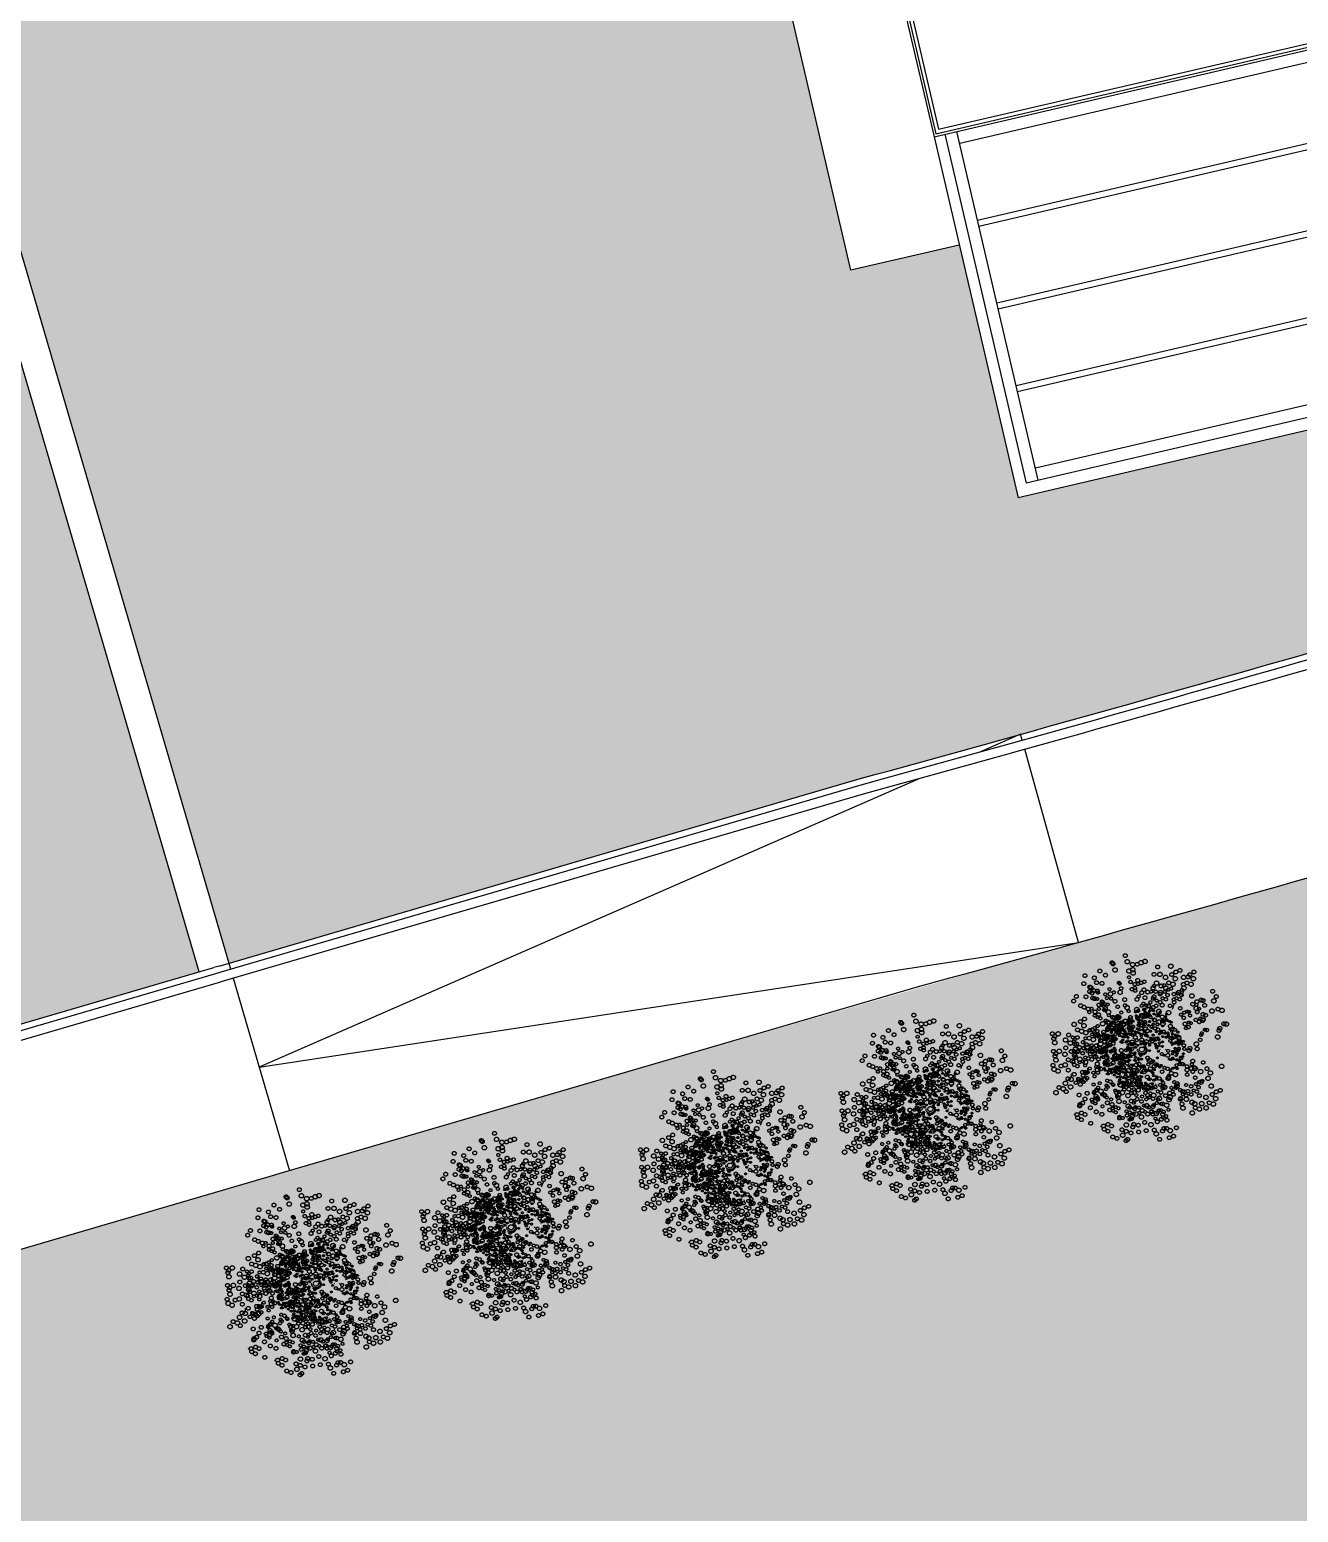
# Model space of a CAD drawing. Header units: millimetres. Extents: x 441061 to 442903, y 4515148 to 4515613.
# Drawn here: x 441837.68 to 441847.95, y 4515578.56 to 4515590.56 of the extents above; entities that cross this region are included whole.
import ezdxf

# ---------------------------------------------------------------- set-up
doc = ezdxf.new("R2010")
doc.units = ezdxf.units.MM
doc.linetypes.add('PUNTOS2', pattern=[0.125, 0, -0.125])
doc.layers.add('01_cesped', color=7, linetype='Continuous', true_color=0x659a66)
for name, color, linetype in [('01_mono PRIMERA', 2, 'Continuous'), ('01_photinia', 7, 'Continuous'), ('01_piscinas', 254, 'Continuous'), ('ARBOL', 116, 'Continuous')]:
    doc.layers.add(name, color=color, linetype=linetype)

# ---------------------------------------------------------------- blocks, each defined once
blk = doc.blocks.new('A$C065C7C63')
at = {"layer": '01_mono PRIMERA', "color": 254}
for p, q in [((2.007, 4.63, 0), (2.007, 3, 0)), ((2.027, 4.63, 0), (2.027, 3.02, 0)), ((2.057, 4.63, 0), (2.057, 3.05, 0)), ((2.027, 3.02, 0), (7.507, 3.02, 0)), ((2.057, 3.05, 0), (7.507, 3.05, 0)), ((2.007, 3, 0), (7.507, 3, 0)), ((2.007, 3, 0), (2.007, 0, 0)), ((2.097, 3, 0), (2.097, 0.1, 0)), ((2.197, 0.1, 0), (2.197, 3, 0)), ((5.872, 2.9), (2.197, 2.9, 0)), ((2.197, 2.263, 0), (5.872, 2.263)), ((2.197, 2.213, 0), (5.872, 2.213)), ((2.197, 1.575, 0), (5.872, 1.575)), ((2.197, 1.525, 0), (5.872, 1.525)), ((2.197, 0.888, 0), (5.872, 0.888)), ((2.197, 0.838, 0), (5.872, 0.838)), ((9.648, 0.2, 0), (2.197, 0.2, 0)), ((9.757, 0, 0), (2.007, 0, 0)), ((9.748, 0.1, 0), (2.097, 0.1, 0))]:
    blk.add_line(p, q, dxfattribs=at)
blk = doc.blocks.new('A$C43804232')
at = {"layer": 'ARBOL', "color": 98, "linetype": 'PUNTOS2', "ltscale": 10}
for p, q in [((2.194, 4.117), (2.234, 4.109)), ((2.236, 3.924), (2.276, 3.916)), ((2.96, 4.157), (2.981, 4.169)), ((3.605, 3.906), (3.626, 3.917)), ((3.483, 3.626), (3.504, 3.637)), ((0.431, 3.345), (0.427, 3.355)), ((1.587, 3.341), (1.575, 3.373)), ((0.082, 2.589), (0.078, 2.599)), ((0.771, 2.695), (0.679, 2.695)), ((2.421, 2.498), (2.461, 2.49)), ((0.423, 2.18), (0.423, 2.18)), ((1.477, 2.261), (1.498, 2.272)), ((3.451, 2.135), (3.441, 2.253)), ((1.149, 0.989), (1.088, 0.805))]:
    blk.add_line(p, q, dxfattribs=at)
at = {"layer": 'ARBOL', "color": 202, "linetype": 'PUNTOS2', "ltscale": 10}
for p, q in [((2.162, 3.694), (2.193, 3.688)), ((2.751, 3.725), (2.767, 3.734)), ((2.195, 3.545), (2.226, 3.539)), ((3.154, 3.316), (3.17, 3.325)), ((3.248, 3.531), (3.264, 3.54)), ((0.806, 3.1), (0.803, 3.108)), ((1.519, 3.018), (1.521, 3.022)), ((1.696, 3.097), (1.686, 3.122)), ((1.875, 3.148), (1.877, 3.153)), ((2.246, 2.775), (2.252, 2.789)), ((2.642, 2.754), (2.652, 2.738)), ((2.691, 2.83), (2.701, 2.814)), ((2.95, 2.596), (2.961, 2.593)), ((2.337, 2.448), (2.368, 2.442)), ((2.947, 2.257), (2.958, 2.254)), ((3.077, 2.307), (3.087, 2.304)), ((3.129, 2.169), (3.121, 2.26)), ((2.457, 1.787), (2.492, 1.829))]:
    blk.add_line(p, q, dxfattribs=at)
at = {"layer": 'ARBOL', "color": 12, "linetype": 'PUNTOS2', "ltscale": 10}
for p, q in [((1.775, 2.83), (1.745, 2.859)), ((0.537, 2.519), (0.534, 2.526)), ((1.067, 2.6), (0.997, 2.6)), ((1.497, 2.776), (1.497, 2.776)), ((0.8, 2.204), (0.8, 2.204)), ((1.348, 2.159), (1.269, 2.12)), ((1.611, 2.266), (1.627, 2.275)), ((1.863, 2.463), (1.873, 2.46))]:
    blk.add_line(p, q, dxfattribs=at)
at = {"layer": 'ARBOL', "color": 10, "linetype": 'PUNTOS2', "ltscale": 10}
for p, q in [((2.243, 2.235), (2.253, 2.22)), ((1.358, 1.288), (1.312, 1.147))]:
    blk.add_line(p, q, dxfattribs=at)
at = {"layer": 'ARBOL', "color": 12, "linetype": 'PUNTOS2', "ltscale": 10}
blk.add_lwpolyline([(3.353, 2.882), (3.332, 2.816), (3.332, 2.816), (3.335, 2.781)], dxfattribs=at)
at = {"layer": 'ARBOL', "color": 98, "linetype": 'PUNTOS2', "ltscale": 10}
blk.add_lwpolyline([(3.742, 3.061), (3.715, 2.975), (3.715, 2.975), (3.718, 2.931)], dxfattribs=at)
at = {"layer": 'ARBOL', "color": 202, "linetype": 'PUNTOS2', "ltscale": 10}
blk.add_lwpolyline([(2.849, 1.992), (2.813, 1.973), (2.813, 1.973), (2.8, 1.957)], dxfattribs=at)
at = {"layer": 'ARBOL', "color": 98, "linetype": 'PUNTOS2', "ltscale": 10}
for centre, radius in [((1.219, 4.331), 0.0457), ((1.32, 4.373), 0.0457), ((1.55, 4.42), 0.0457), ((1.635, 4.292), 0.0526), ((1.879, 4.223), 0.0457), ((2.06, 4.261), 0.0457), ((2.243, 4.291), 0.0457), ((2.315, 4.449), 0.0457), ((2.353, 4.483), 0.0457), ((2.357, 4.256), 0.0457), ((2.437, 4.354), 0.0526), ((2.46, 4.224), 0.0457), ((2.573, 4.436), 0.0457), ((2.676, 4.405), 0.0457), ((2.796, 4.27), 0.0457), ((2.887, 4.225), 0.0457), ((1.156, 4.129), 0.0457), ((1.303, 4.203), 0.0526), ((1.392, 3.955), 0.0457), ((1.392, 4.152), 0.0457), ((1.455, 4.157), 0.0457), ((1.487, 4.218), 0.0457), ((1.527, 3.936), 0.0457), ((1.622, 4.002), 0.0457), ((1.685, 4.204), 0.0457), ((1.77, 4.075), 0.0526), ((1.921, 4.029), 0.0457), ((2.006, 3.901), 0.0526), ((2.074, 4.1), 0.0457), ((2.184, 4.085), 0.0457), ((2.202, 4.145), 0.0457), ((2.226, 3.892), 0.0457), ((2.244, 3.951), 0.0457), ((2.359, 4.105), 0.0526), ((2.528, 3.945), 0.0457), ((2.714, 4.142), 0.0457), ((2.798, 4.107), 0.0457), ((2.906, 4.15), 0.0457), ((2.956, 3.871), 0.0457), ((3.214, 4.096), 0.0457), ((3.36, 3.89), 0.0457), ((3.442, 4.018), 0.0457), ((3.532, 3.973), 0.0457), ((3.551, 3.899), 0.0457), ((0.292, 3.529), 0.0526), ((0.461, 3.626), 0.0526), ((0.572, 3.527), 0.0526), ((0.622, 3.661), 0.0526), ((0.722, 3.633), 0.0457), ((0.741, 3.539), 0.0526), ((0.791, 3.758), 0.0526), ((0.807, 3.504), 0.0526), ((1.017, 3.65), 0.0526), ((1.046, 3.554), 0.0457), ((1.408, 3.597), 0.0526), ((1.5, 3.816), 0.0457), ((1.509, 3.569), 0.0457), ((1.651, 3.802), 0.0526), ((1.736, 3.642), 0.0457), ((1.763, 3.761), 0.0457), ((1.858, 3.827), 0.0457), ((1.887, 3.628), 0.0526), ((1.992, 3.745), 0.0457), ((2.143, 3.833), 0.0526), ((2.173, 3.707), 0.0457), ((2.26, 3.528), 0.0457), ((2.328, 3.653), 0.0526), ((2.555, 3.546), 0.0526), ((2.719, 3.626), 0.0457), ((2.768, 3.761), 0.0457), ((2.833, 3.591), 0.0457), ((3.092, 3.817), 0.0457), ((3.127, 3.56), 0.0457), ((3.236, 3.725), 0.0457), ((3.374, 3.518), 0.0457), ((3.429, 3.619), 0.0457), ((3.444, 3.856), 0.0457), ((3.487, 3.654), 0.0457), ((3.494, 3.691), 0.0457), ((0.136, 3.193), 0.0457), ((0.234, 3.233), 0.0457), ((0.242, 3.395), 0.0526), ((0.329, 3.299), 0.0457), ((0.393, 3.501), 0.0457), ((0.477, 3.373), 0.0526), ((0.634, 3.337), 0.0457), ((0.945, 3.436), 0.0526), ((1.004, 3.26), 0.0457), ((1.085, 3.441), 0.0457), ((1.336, 3.407), 0.0526), ((1.351, 3.301), 0.0457), ((1.359, 3.463), 0.0526), ((1.446, 3.367), 0.0457), ((1.475, 3.167), 0.0526), ((1.593, 3.441), 0.0526), ((1.731, 3.372), 0.0526), ((1.79, 3.196), 0.0457), ((1.872, 3.377), 0.0457), ((2.102, 3.26), 0.0457), ((2.197, 3.326), 0.0457), ((2.331, 3.244), 0.0457), ((2.344, 3.4), 0.0526), ((2.482, 3.331), 0.0526), ((2.542, 3.155), 0.0457), ((2.565, 3.39), 0.0457), ((2.583, 3.45), 0.0457), ((2.623, 3.336), 0.0457), ((2.903, 3.418), 0.0457), ((2.921, 3.398), 0.0457), ((2.998, 3.32), 0.0526), ((3.076, 3.489), 0.0457), ((3.099, 3.292), 0.0457), ((3.113, 3.445), 0.0457), ((3.327, 3.379), 0.0457), ((3.497, 3.173), 0.0457), ((3.518, 3.427), 0.0457), ((3.729, 3.241), 0.0526), ((3.83, 3.359), 0.0457), ((3.855, 3.16), 0.0526), ((3.904, 3.294), 0.0526), ((4.005, 3.266), 0.0457), ((4.074, 3.391), 0.0526), ((0.359, 3.1), 0.0526), ((0.441, 2.917), 0.0526), ((0.61, 3.014), 0.0526), ((1.179, 3.126), 0.0526), ((1.179, 3.07), 0.0457), ((1.227, 2.854), 0.0526), ((1.328, 2.826), 0.0457), ((1.396, 2.95), 0.0526), ((1.897, 2.938), 0.0457), ((1.981, 2.81), 0.0526), ((2.074, 3.14), 0.0457), ((2.173, 2.959), 0.0526), ((2.226, 3.126), 0.0526), ((2.274, 2.931), 0.0457), ((2.342, 3.056), 0.0526), ((2.358, 2.803), 0.0526), ((2.597, 2.853), 0.0457), ((3.099, 2.807), 0.0526), ((3.378, 2.89), 0.0526), ((3.396, 3.055), 0.0526), ((3.455, 2.879), 0.0457), ((3.537, 3.06), 0.0457), ((3.654, 2.935), 0.0457), ((3.723, 3.06), 0.0526), ((3.8, 3.048), 0.0457), ((3.8, 2.842), 0.0457), ((4.044, 2.874), 0.0526), ((4.14, 2.835), 0.0526), ((0.127, 2.617), 0.0526), ((0.391, 2.783), 0.0526), ((0.478, 2.687), 0.0457), ((0.626, 2.761), 0.0526), ((0.764, 2.692), 0.0526), ((0.823, 2.516), 0.0457), ((0.854, 2.693), 0.0457), ((0.952, 2.733), 0.0457), ((1.691, 2.634), 0.0457), ((1.739, 2.67), 0.0457), ((1.834, 2.736), 0.0457), ((1.863, 2.536), 0.0526), ((2.119, 2.741), 0.0526), ((2.175, 2.656), 0.0457), ((2.496, 2.735), 0.0526), ((2.572, 2.5), 0.0457), ((2.637, 2.74), 0.0457), ((2.653, 2.526), 0.0526), ((2.65, 2.751), 0.0457), ((2.662, 2.448), 0.0457), ((2.713, 2.519), 0.0457), ((2.733, 2.633), 0.0457), ((2.888, 2.503), 0.0526), ((2.908, 2.617), 0.0526), ((3.026, 2.784), 0.0457), ((3.109, 2.666), 0.0457), ((3.152, 2.498), 0.0457), ((3.247, 2.564), 0.0457), ((3.394, 2.637), 0.0526), ((3.532, 2.569), 0.0526), ((3.658, 2.488), 0.0526), ((3.708, 2.622), 0.0526), ((3.808, 2.594), 0.0457), ((3.877, 2.719), 0.0526), ((3.893, 2.466), 0.0526), ((3.975, 2.749), 0.0457), ((4.103, 2.612), 0.0526), ((4.114, 2.457), 0.0457), ((4.131, 2.516), 0.0457), ((4.168, 2.739), 0.0457), ((0.729, 2.218), 0.0457), ((0.752, 2.106), 0.0526), ((0.902, 2.212), 0.0457), ((0.92, 2.265), 0.0457), ((1.233, 2.295), 0.0457), ((1.427, 2.401), 0.0457), ((2.056, 2.284), 0.132), ((2.292, 2.11), 0.0457), ((2.356, 2.444), 0.0457), ((2.358, 2.281), 0.0457), ((2.546, 2.324), 0.0457), ((2.949, 2.131), 0.0526), ((3.017, 2.385), 0.0457), ((3.046, 2.185), 0.0526), ((3.049, 2.103), 0.0457), ((3.145, 2.232), 0.0457), ((3.168, 2.348), 0.0457), ((3.176, 2.396), 0.0457), ((3.226, 2.086), 0.0526), ((3.276, 2.364), 0.0526), ((3.362, 2.275), 0.0457), ((3.444, 2.303), 0.0457), ((3.551, 2.286), 0.0457), ((3.592, 2.393), 0.0457), ((3.623, 2.206), 0.0457), ((3.65, 2.326), 0.0457), ((3.745, 2.392), 0.0457), ((3.774, 2.193), 0.0526), ((3.879, 2.31), 0.0457), ((3.891, 2.122), 0.0526), ((4.031, 2.398), 0.0526), ((4.146, 2.195), 0.0526), ((4.171, 2.403), 0.0457), ((4.174, 2.099), 0.0457), ((0.221, 1.76), 0.0457), ((0.248, 1.915), 0.0526), ((1.176, 1.979), 0.0457), ((1.737, 2.023), 0.0457), ((1.937, 1.83), 0.0457), ((1.952, 2.088), 0.0457), ((1.983, 1.779), 0.0457), ((2.066, 2.053), 0.0457), ((2.221, 1.999), 0.0457), ((2.591, 1.816), 0.0526), ((2.666, 1.765), 0.0526), ((2.792, 1.794), 0.0457), ((2.891, 1.834), 0.0457), ((2.899, 1.997), 0.0526), ((2.986, 1.9), 0.0457), ((3.134, 1.974), 0.0526), ((3.176, 1.951), 0.0526), ((3.263, 1.855), 0.0457), ((3.326, 2.057), 0.0457), ((3.411, 1.929), 0.0526), ((3.463, 1.763), 0.0526), ((3.513, 1.898), 0.0526), ((3.613, 1.869), 0.0457), ((3.698, 1.741), 0.0526), ((3.822, 1.998), 0.0457), ((4.073, 1.98), 0.0526), ((4.156, 2.039), 0.0457), ((4.214, 1.985), 0.0457), ((0.053, 1.601), 0.0526), ((0.112, 1.595), 0.0457), ((0.203, 1.707), 0.0457), ((0.558, 1.405), 0.0457), ((0.626, 1.53), 0.0526), ((0.621, 1.387), 0.0457), ((0.703, 1.568), 0.0457), ((1.041, 1.632), 0.0457), ((1.39, 1.7), 0.0457), ((1.446, 1.377), 0.0526), ((1.573, 1.645), 0.0526), ((1.596, 1.483), 0.0457), ((1.664, 1.608), 0.0526), ((1.779, 1.562), 0.0457), ((1.985, 1.478), 0.0526), ((1.986, 1.422), 0.0457), ((2.085, 1.462), 0.0457), ((2.093, 1.624), 0.0526), ((2.18, 1.528), 0.0457), ((2.358, 1.584), 0.0526), ((2.484, 1.614), 0.0457), ((2.638, 1.532), 0.0526), ((2.663, 1.521), 0.0526), ((2.779, 1.537), 0.0457), ((2.889, 1.414), 0.0526), ((2.892, 1.658), 0.0526), ((3.015, 1.701), 0.0526), ((3.122, 1.484), 0.0457), ((3.211, 1.422), 0.0457), ((3.455, 1.601), 0.0457), ((3.55, 1.667), 0.0457), ((0.166, 1.276), 0.0526), ((0.266, 1.248), 0.0457), ((0.371, 1.054), 0.0526), ((0.407, 1.299), 0.0526), ((0.589, 1.17), 0.0457), ((0.629, 1.056), 0.0457), ((0.679, 1.047), 0.0457), ((0.778, 1.087), 0.0457), ((0.786, 1.249), 0.0526), ((0.873, 1.153), 0.0457), ((1.606, 1.202), 0.0457), ((1.68, 1.355), 0.0526), ((1.822, 1.266), 0.0457), ((1.936, 1.232), 0.0457), ((2.024, 1.039), 0.0457), ((2.209, 1.328), 0.0526), ((2.215, 1.086), 0.0457), ((2.444, 1.291), 0.0526), ((2.508, 1.103), 0.0457), ((2.738, 1.15), 0.0457), ((2.965, 1.333), 0.0457), ((3.121, 1.253), 0.0457), ((3.228, 1.106), 0.0457), ((3.275, 1.093), 0.0457), ((3.376, 1.358), 0.0457), ((3.441, 1.068), 0.0457), ((3.476, 1.318), 0.0457), ((3.56, 1.284), 0.0457), ((3.669, 1.068), 0.0457), ((3.732, 1.182), 0.0457), ((0.318, 0.948), 0.0457), ((0.408, 0.825), 0.0457), ((0.902, 0.954), 0.0526), ((0.931, 0.675), 0.0526), ((1.101, 0.772), 0.0526), ((1.116, 0.686), 0.0457), ((1.223, 0.888), 0.0526), ((1.365, 0.69), 0.0526), ((1.534, 0.787), 0.0526), ((1.649, 0.741), 0.0457), ((1.657, 0.903), 0.0526), ((1.76, 0.68), 0.0526), ((1.807, 1.009), 0.0457), ((1.84, 0.8), 0.0457), ((1.966, 0.902), 0.0457), ((2.056, 0.85), 0.0457), ((2.107, 0.921), 0.0457), ((2.624, 0.93), 0.0526), ((2.854, 0.977), 0.0526), ((3.067, 0.734), 0.0457), ((3.171, 0.92), 0.0457), ((3.198, 0.719), 0.0457), ((3.253, 0.916), 0.0457), ((3.298, 0.968), 0.0457), ((3.329, 0.842), 0.0457), ((3.354, 0.83), 0.0457), ((3.354, 0.94), 0.0457), ((3.502, 0.756), 0.0457), ((0.874, 0.379), 0.0457), ((0.882, 0.541), 0.0526), ((0.969, 0.445), 0.0457), ((1.008, 0.501), 0.0457), ((1.032, 0.647), 0.0457), ((1.117, 0.518), 0.0526), ((1.209, 0.354), 0.0457), ((1.308, 0.394), 0.0457), ((1.315, 0.556), 0.0526), ((1.402, 0.46), 0.0457), ((1.466, 0.662), 0.0457), ((1.55, 0.534), 0.0526), ((1.688, 0.466), 0.0526), ((1.828, 0.471), 0.0457), ((2.213, 0.63), 0.0457), ((2.33, 0.457), 0.0526), ((2.341, 0.379), 0.0526), ((2.433, 0.413), 0.0526), ((2.765, 0.4), 0.0526), ((2.991, 0.533), 0.0457), ((3.129, 0.438), 0.0457), ((3.255, 0.607), 0.0457), ((3.483, 0.561), 0.0457), ((1.432, 0.261), 0.0526), ((1.747, 0.289), 0.0457), ((2.056, 0.169), 0.0526), ((2.147, 0.203), 0.0526), ((2.24, 0.244), 0.0457), ((2.35, 0.255), 0.0526), ((2.48, 0.191), 0.0526), ((2.534, 0.046), 0.0457), ((2.819, 0.255), 0.0457), ((2.844, 0.229), 0.0457)]:
    blk.add_circle(centre, radius, dxfattribs=at)
at = {"layer": 'ARBOL', "color": 202, "linetype": 'PUNTOS2', "ltscale": 10}
for centre, radius in [((1.49, 3.891), 0.0351), ((1.667, 3.927), 0.0351), ((2.255, 3.95), 0.0351), ((2.284, 3.975), 0.0351), ((2.349, 3.876), 0.0405), ((2.454, 3.94), 0.0351), ((2.533, 3.915), 0.0351), ((1.363, 3.703), 0.0351), ((1.412, 3.859), 0.0351), ((1.477, 3.76), 0.0405), ((1.546, 3.721), 0.0351), ((1.545, 3.569), 0.0351), ((1.594, 3.725), 0.0351), ((1.619, 3.772), 0.0351), ((1.649, 3.554), 0.0351), ((1.722, 3.605), 0.0351), ((1.732, 3.828), 0.0405), ((1.771, 3.761), 0.0351), ((1.836, 3.662), 0.0405), ((1.92, 3.775), 0.0351), ((1.952, 3.627), 0.0351), ((2.017, 3.528), 0.0405), ((2.059, 3.805), 0.0351), ((2.07, 3.681), 0.0351), ((2.155, 3.669), 0.0351), ((2.168, 3.715), 0.0351), ((2.2, 3.828), 0.0351), ((2.201, 3.566), 0.0351), ((2.289, 3.685), 0.0405), ((2.288, 3.801), 0.0351), ((2.367, 3.776), 0.0351), ((2.419, 3.562), 0.0351), ((2.562, 3.713), 0.0351), ((2.625, 3.811), 0.0351), ((2.627, 3.687), 0.0351), ((2.695, 3.777), 0.0351), ((2.71, 3.72), 0.0351), ((2.947, 3.678), 0.0351), ((3.122, 3.618), 0.0351), ((3.192, 3.583), 0.0351), ((3.206, 3.526), 0.0351), ((0.699, 3.242), 0.0405), ((0.776, 3.22), 0.0351), ((0.829, 3.316), 0.0405), ((0.915, 3.24), 0.0405), ((0.953, 3.343), 0.0405), ((1.03, 3.321), 0.0351), ((1.044, 3.25), 0.0405), ((1.083, 3.417), 0.0405), ((1.095, 3.223), 0.0405), ((1.201, 3.17), 0.0405), ((1.257, 3.335), 0.0405), ((1.279, 3.261), 0.0351), ((1.309, 3.174), 0.0351), ((1.52, 3.191), 0.0405), ((1.558, 3.294), 0.0405), ((1.628, 3.462), 0.0351), ((1.635, 3.273), 0.0351), ((1.7, 3.174), 0.0405), ((1.745, 3.452), 0.0405), ((1.731, 3.195), 0.0208), ((1.81, 3.328), 0.0351), ((1.831, 3.42), 0.0351), ((1.83, 3.225), 0.024), ((1.889, 3.253), 0.024), ((1.904, 3.471), 0.0351), ((1.926, 3.318), 0.0405), ((1.913, 3.211), 0.0208), ((1.975, 3.229), 0.024), ((2.007, 3.408), 0.0351), ((2.038, 3.189), 0.024), ((2.123, 3.475), 0.0405), ((2.146, 3.379), 0.0351), ((2.187, 3.521), 0.0351), ((2.213, 3.241), 0.0351), ((2.266, 3.337), 0.0405), ((2.44, 3.254), 0.0405), ((2.446, 3.212), 0.0208), ((2.462, 3.181), 0.0351), ((2.492, 3.193), 0.0208), ((2.566, 3.316), 0.0351), ((2.604, 3.42), 0.0351), ((2.654, 3.289), 0.0351), ((2.748, 3.504), 0.0351), ((2.841, 3.211), 0.0351), ((2.853, 3.463), 0.0351), ((2.869, 3.177), 0.0351), ((2.88, 3.265), 0.0351), ((2.963, 3.392), 0.0351), ((3.059, 3.519), 0.0351), ((3.07, 3.233), 0.0351), ((3.112, 3.311), 0.0351), ((3.124, 3.493), 0.0351), ((3.157, 3.338), 0.0351), ((3.163, 3.366), 0.0351), ((0.579, 2.983), 0.0351), ((0.655, 3.014), 0.0351), ((0.661, 3.139), 0.0405), ((0.728, 3.065), 0.0351), ((0.75, 2.911), 0.0405), ((0.841, 3.122), 0.0405), ((0.962, 3.094), 0.0351), ((1.247, 3.035), 0.0351), ((1.382, 2.932), 0.0405), ((1.502, 3.148), 0.0405), ((1.514, 3.066), 0.0351), ((1.543, 3.012), 0.024), ((1.587, 3.117), 0.0351), ((1.609, 2.963), 0.0405), ((1.681, 2.98), 0.024), ((1.678, 2.922), 0.0208), ((1.74, 3.008), 0.024), ((1.772, 3.093), 0.024), ((1.776, 3.176), 0.0208), ((1.806, 3.121), 0.0405), ((1.826, 2.984), 0.024), ((1.827, 3.166), 0.0208), ((1.852, 2.986), 0.0351), ((1.899, 3.143), 0.024), ((1.914, 3.125), 0.0351), ((1.938, 3.081), 0.0208), ((1.979, 3.162), 0.024), ((2.032, 2.937), 0.0208), ((2.037, 3.111), 0.024), ((2.045, 2.837), 0.024), ((2.047, 3.079), 0.024), ((2.07, 2.943), 0.0351), ((2.061, 3.147), 0.0208), ((2.069, 3.012), 0.024), ((2.091, 3.035), 0.0351), ((2.116, 2.969), 0.0208), ((2.123, 3.165), 0.024), ((2.14, 3.018), 0.0208), ((2.164, 3.085), 0.0351), ((2.157, 2.838), 0.0208), ((2.162, 3.058), 0.024), ((2.187, 2.932), 0.0405), ((2.186, 2.877), 0.024), ((2.211, 2.888), 0.024), ((2.208, 2.829), 0.0208), ((2.268, 3.022), 0.0351), ((2.276, 2.878), 0.0405), ((2.278, 3.142), 0.0405), ((2.271, 2.915), 0.024), ((2.294, 2.874), 0.0208), ((2.36, 3.168), 0.0208), ((2.384, 3.09), 0.0405), ((2.37, 2.956), 0.0208), ((2.38, 3.036), 0.0208), ((2.415, 2.903), 0.024), ((2.43, 2.954), 0.0351), ((2.418, 2.986), 0.0208), ((2.432, 3.144), 0.024), ((2.448, 3.135), 0.0351), ((2.438, 2.854), 0.0208), ((2.444, 3.099), 0.0208), ((2.466, 3.08), 0.0208), ((2.469, 2.977), 0.0208), ((2.492, 3.093), 0.0351), ((2.489, 2.844), 0.0208), ((2.496, 3.089), 0.0208), ((2.541, 2.953), 0.024), ((2.555, 3.021), 0.0208), ((2.567, 3.066), 0.024), ((2.575, 2.889), 0.0208), ((2.581, 3.134), 0.0208), ((2.623, 2.965), 0.0208), ((2.647, 2.863), 0.0208), ((2.708, 3.156), 0.0351), ((2.694, 2.919), 0.0208), ((2.702, 2.836), 0.0208), ((2.722, 3.141), 0.0351), ((2.781, 3.081), 0.0405), ((2.762, 2.87), 0.0208), ((2.837, 2.898), 0.0208), ((2.845, 2.828), 0.024), ((2.858, 3.06), 0.0351), ((2.86, 2.896), 0.0208), ((3.033, 3.127), 0.0351), ((3.087, 2.877), 0.0405), ((3.164, 2.968), 0.0351), ((3.181, 3.163), 0.0351), ((3.195, 2.881), 0.0351), ((1.934, 2.787), 0.0351), ((1.973, 2.734), 0.024), ((2.027, 2.819), 0.0208), ((2.146, 2.804), 0.0405), ((2.154, 2.755), 0.024), ((2.224, 2.782), 0.0351), ((2.289, 2.683), 0.0405), ((2.28, 2.805), 0.024), ((2.302, 2.739), 0.024), ((2.338, 2.554), 0.0208), ((2.349, 2.695), 0.0208), ((2.395, 2.631), 0.0405), ((2.382, 2.5), 0.024), ((2.385, 2.583), 0.0208), ((2.39, 2.824), 0.0208), ((2.434, 2.771), 0.024), ((2.437, 2.574), 0.0208), ((2.454, 2.504), 0.0208), ((2.472, 2.722), 0.0351), ((2.503, 2.634), 0.0351), ((2.515, 2.47), 0.0405), ((2.513, 2.643), 0.0351), ((2.508, 2.55), 0.024), ((2.506, 2.775), 0.0208), ((2.522, 2.619), 0.0208), ((2.531, 2.484), 0.024), ((2.561, 2.465), 0.0351), ((2.552, 2.704), 0.0208), ((2.561, 2.821), 0.024), ((2.577, 2.552), 0.0351), ((2.576, 2.476), 0.0208), ((2.583, 2.754), 0.024), ((2.585, 2.637), 0.024), ((2.601, 2.49), 0.0208), ((2.623, 2.53), 0.024), ((2.629, 2.747), 0.0208), ((2.653, 2.76), 0.0208), ((2.696, 2.453), 0.0405), ((2.677, 2.822), 0.0208), ((2.711, 2.54), 0.0405), ((2.702, 2.502), 0.0208), ((2.74, 2.773), 0.024), ((2.743, 2.667), 0.0208), ((2.761, 2.53), 0.0208), ((2.788, 2.822), 0.0208), ((2.803, 2.668), 0.0351), ((2.811, 2.778), 0.0208), ((2.859, 2.686), 0.0405), ((2.866, 2.578), 0.0351), ((2.857, 2.505), 0.0208), ((2.866, 2.67), 0.0208), ((2.882, 2.632), 0.0208), ((2.916, 2.81), 0.0208), ((2.931, 2.611), 0.0208), ((2.934, 2.685), 0.0208), ((2.938, 2.767), 0.0208), ((2.948, 2.641), 0.0208), ((2.972, 2.499), 0.0351), ((3.012, 2.495), 0.0208), ((3.073, 2.75), 0.0405), ((3.086, 2.556), 0.0405), ((3.133, 2.741), 0.0351), ((3.192, 2.503), 0.0405), ((2.287, 2.407), 0.0351), ((2.288, 2.282), 0.0351), ((2.292, 2.187), 0.0208), ((2.304, 2.142), 0.0208), ((2.312, 2.464), 0.024), ((2.321, 2.354), 0.024), ((2.326, 2.17), 0.024), ((2.335, 2.422), 0.0208), ((2.343, 2.287), 0.024), ((2.343, 2.148), 0.0208), ((2.387, 2.178), 0.0208), ((2.39, 2.244), 0.0208), ((2.397, 2.44), 0.024), ((2.398, 2.243), 0.0208), ((2.414, 2.293), 0.0208), ((2.433, 2.315), 0.0351), ((2.438, 2.117), 0.024), ((2.453, 2.45), 0.0351), ((2.493, 2.408), 0.0208), ((2.523, 2.41), 0.0351), ((2.53, 2.133), 0.0208), ((2.56, 2.116), 0.024), ((2.577, 2.44), 0.0208), ((2.693, 2.314), 0.024), ((2.694, 2.376), 0.0208), ((2.693, 2.364), 0.0208), ((2.716, 2.273), 0.0208), ((2.743, 2.166), 0.0405), ((2.727, 2.454), 0.0208), ((2.77, 2.318), 0.0208), ((2.772, 2.343), 0.0208), ((2.795, 2.361), 0.0351), ((2.818, 2.208), 0.0405), ((2.82, 2.144), 0.0351), ((2.812, 2.35), 0.0208), ((2.818, 2.228), 0.0208), ((2.878, 2.257), 0.0208), ((2.894, 2.244), 0.0351), ((2.883, 2.444), 0.0208), ((2.899, 2.448), 0.0351), ((2.895, 2.181), 0.0208), ((2.911, 2.333), 0.0351), ((2.9, 2.368), 0.0208), ((2.918, 2.37), 0.0351), ((2.928, 2.272), 0.0208), ((2.956, 2.131), 0.0405), ((2.958, 2.264), 0.0208), ((2.972, 2.274), 0.0208), ((2.995, 2.345), 0.0405), ((2.993, 2.381), 0.0208), ((3.009, 2.343), 0.0208), ((3.033, 2.11), 0.0351), ((3.061, 2.277), 0.0351), ((3.057, 2.322), 0.0208), ((3.06, 2.396), 0.0208), ((3.075, 2.353), 0.0208), ((3.124, 2.298), 0.0351), ((3.206, 2.286), 0.0351), ((3.237, 2.368), 0.0351), ((3.261, 2.224), 0.0351), ((2.288, 1.746), 0.0405), ((2.294, 1.947), 0.024), ((2.304, 1.837), 0.024), ((2.31, 1.816), 0.024), ((2.307, 1.757), 0.0208), ((2.318, 1.906), 0.0208), ((2.343, 1.933), 0.024), ((2.369, 1.844), 0.024), ((2.385, 1.768), 0.0351), ((2.39, 1.917), 0.0208), ((2.395, 2.087), 0.024), ((2.392, 1.802), 0.0208), ((2.398, 2.007), 0.0208), ((2.435, 1.947), 0.0208), ((2.468, 1.924), 0.0405), ((2.453, 1.96), 0.0208), ((2.475, 1.917), 0.024), ((2.474, 1.861), 0.0208), ((2.478, 2), 0.0208), ((2.525, 1.885), 0.0405), ((2.509, 1.843), 0.0208), ((2.518, 2.068), 0.0208), ((2.53, 1.991), 0.0208), ((2.538, 1.803), 0.0208), ((2.583, 1.785), 0.0208), ((2.586, 1.825), 0.0208), ((2.601, 1.967), 0.024), ((2.623, 1.907), 0.0351), ((2.623, 1.901), 0.024), ((2.638, 1.834), 0.024), ((2.635, 1.775), 0.0208), ((2.677, 2.054), 0.024), ((2.699, 1.803), 0.0405), ((2.705, 2.063), 0.0405), ((2.699, 1.938), 0.0351), ((2.697, 1.861), 0.024), ((2.698, 2.025), 0.0208), ((2.72, 1.82), 0.0208), ((2.736, 2.101), 0.024), ((2.772, 1.989), 0.0351), ((2.794, 1.835), 0.0405), ((2.782, 1.838), 0.024), ((2.78, 1.979), 0.0208), ((2.783, 2.057), 0.0208), ((2.797, 1.902), 0.0208), ((2.806, 2.106), 0.0208), ((2.824, 1.816), 0.0208), ((2.842, 1.997), 0.024), ((2.863, 1.969), 0.0208), ((2.885, 2.046), 0.0405), ((2.886, 1.834), 0.024), ((2.918, 2.028), 0.0405), ((2.903, 2.053), 0.024), ((2.904, 1.791), 0.024), ((2.917, 1.987), 0.024), ((2.985, 1.954), 0.0351), ((2.973, 2.059), 0.0208), ((2.977, 2.014), 0.024), ((3, 1.973), 0.0208), ((3.062, 1.991), 0.024), ((3.098, 2.011), 0.0405), ((3.132, 1.759), 0.0351), ((3.138, 1.883), 0.0405), ((3.177, 1.987), 0.0405), ((3.205, 1.81), 0.0351), ((3.254, 1.965), 0.0351), ((2.287, 1.614), 0.0208), ((2.355, 1.52), 0.0405), ((2.342, 1.664), 0.024), ((2.339, 1.605), 0.0208), ((2.378, 1.734), 0.024), ((2.401, 1.691), 0.024), ((2.41, 1.581), 0.024), ((2.424, 1.649), 0.0208), ((2.504, 1.705), 0.0405), ((2.523, 1.697), 0.0405), ((2.533, 1.623), 0.0208), ((2.536, 1.755), 0.0208), ((2.58, 1.412), 0.0351), ((2.58, 1.702), 0.024), ((2.595, 1.642), 0.024), ((2.612, 1.709), 0.0351), ((2.608, 1.537), 0.024), ((2.652, 1.706), 0.0208), ((2.654, 1.529), 0.0208), ((2.655, 1.493), 0.0208), ((2.697, 1.615), 0.0405), ((2.678, 1.543), 0.0208), ((2.7, 1.583), 0.024), ((2.706, 1.751), 0.024), ((2.728, 1.685), 0.024), ((2.755, 1.553), 0.0351), ((2.774, 1.677), 0.0208), ((2.775, 1.641), 0.0208), ((2.799, 1.691), 0.0208), ((2.821, 1.731), 0.024), ((2.875, 1.491), 0.0351), ((2.876, 1.668), 0.0351), ((2.883, 1.751), 0.0208), ((2.945, 1.621), 0.0351), ((3.072, 1.571), 0.0351), ((3.148, 1.541), 0.0351), ((3.213, 1.514), 0.0351), ((3.345, 1.436), 0.0351)]:
    blk.add_circle(centre, radius, dxfattribs=at)
at = {"layer": 'ARBOL', "color": 12, "linetype": 'PUNTOS2', "ltscale": 10}
for centre, radius in [((0.944, 2.845), 0.0405), ((1.382, 2.889), 0.0351), ((1.749, 2.898), 0.024), ((1.772, 2.831), 0.024), ((3.338, 2.88), 0.0405), ((3.343, 3.02), 0.0405), ((3.397, 2.871), 0.0351), ((3.421, 3.111), 0.0351), ((3.44, 2.958), 0.0405), ((3.478, 3.061), 0.0405), ((3.555, 3.04), 0.0351), ((3.608, 3.136), 0.0405), ((0.573, 2.54), 0.0405), ((0.775, 2.668), 0.0405), ((0.814, 2.771), 0.0405), ((0.842, 2.594), 0.0351), ((0.956, 2.651), 0.0405), ((1.062, 2.598), 0.0405), ((1.108, 2.463), 0.0351), ((1.131, 2.599), 0.0351), ((1.124, 2.568), 0.024), ((1.147, 2.527), 0.0208), ((1.192, 2.709), 0.024), ((1.207, 2.63), 0.0351), ((1.209, 2.497), 0.024), ((1.209, 2.688), 0.0208), ((1.274, 2.695), 0.0208), ((1.291, 2.483), 0.0208), ((1.297, 2.706), 0.0208), ((1.353, 2.501), 0.024), ((1.356, 2.747), 0.024), ((1.39, 2.489), 0.0208), ((1.419, 2.722), 0.0405), ((1.496, 2.701), 0.0351), ((1.549, 2.797), 0.0405), ((1.579, 2.647), 0.024), ((1.608, 2.69), 0.0208), ((1.662, 2.632), 0.0208), ((1.675, 2.469), 0.0208), ((1.685, 2.643), 0.0208), ((1.734, 2.756), 0.0208), ((1.775, 2.553), 0.0351), ((1.795, 2.552), 0.0208), ((1.812, 2.581), 0.0351), ((1.801, 2.803), 0.0208), ((1.846, 2.784), 0.0208), ((3.285, 2.784), 0.0351), ((3.327, 2.544), 0.0405), ((3.398, 2.713), 0.0351), ((3.404, 2.523), 0.0351), ((3.457, 2.619), 0.0405), ((3.533, 2.642), 0.0351), ((3.585, 2.738), 0.0405), ((3.631, 2.536), 0.0405), ((3.652, 2.463), 0.0351), ((3.659, 2.708), 0.0405), ((3.681, 2.634), 0.0351), ((1.035, 2.233), 0.0351), ((1.053, 2.147), 0.0405), ((1.056, 2.345), 0.0208), ((1.067, 2.413), 0.0208), ((1.118, 2.431), 0.024), ((1.168, 2.229), 0.0351), ((1.182, 2.269), 0.0351), ((1.177, 2.128), 0.024), ((1.202, 2.348), 0.0208), ((1.215, 2.329), 0.0208), ((1.226, 2.397), 0.0208), ((1.257, 2.227), 0.024), ((1.26, 2.31), 0.0208), ((1.306, 2.457), 0.0208), ((1.315, 2.36), 0.024), ((1.312, 2.301), 0.0208), ((1.423, 2.293), 0.0351), ((1.52, 2.401), 0.0208), ((1.572, 2.374), 0.0351), ((1.568, 2.189), 0.024), ((1.651, 2.174), 0.0208), ((1.654, 2.311), 0.0208), ((1.695, 2.234), 0.024), ((1.713, 2.193), 0.024), ((1.735, 2.141), 0.0208), ((3.282, 2.316), 0.0351), ((3.288, 2.441), 0.0405), ((3.355, 2.367), 0.0351), ((3.378, 2.214), 0.0405), ((3.459, 2.304), 0.0351), ((3.467, 2.16), 0.0405), ((3.469, 2.424), 0.0405), ((3.575, 2.371), 0.0405), ((3.639, 2.417), 0.0351), ((3.663, 2.215), 0.0405), ((3.683, 2.375), 0.0351), ((3.685, 2.142), 0.0351), ((0.515, 1.759), 0.0405), ((0.561, 1.754), 0.0351), ((0.631, 1.84), 0.0351), ((0.645, 1.881), 0.0351), ((0.665, 2), 0.0405), ((1.063, 2.051), 0.0208), ((1.117, 2.101), 0.024), ((1.115, 2.042), 0.0208), ((1.145, 2.047), 0.0208), ((1.162, 1.936), 0.0208), ((1.186, 2.018), 0.024), ((1.2, 2.087), 0.0208), ((1.204, 1.834), 0.024), ((1.207, 1.917), 0.0208), ((1.239, 2.072), 0.0208), ((1.262, 2.105), 0.024), ((1.262, 1.966), 0.024), ((1.259, 1.907), 0.0208), ((1.276, 1.782), 0.0351), ((1.321, 1.994), 0.024), ((1.33, 1.884), 0.024), ((1.339, 2.103), 0.024), ((1.344, 1.952), 0.0208), ((1.353, 1.817), 0.024), ((1.379, 2.05), 0.0351), ((1.399, 1.774), 0.0208), ((1.407, 1.97), 0.024), ((1.429, 1.918), 0.0208), ((1.445, 1.863), 0.024), ((1.483, 1.968), 0.024), ((1.509, 1.876), 0.0208), ((1.543, 1.835), 0.0351), ((1.563, 2.081), 0.0208), ((1.566, 1.954), 0.0208), ((1.582, 1.868), 0.0208), ((1.595, 1.822), 0.0208), ((1.636, 2.106), 0.024), ((1.634, 1.829), 0.0208), ((1.645, 1.894), 0.0208), ((1.653, 2.032), 0.0208), ((1.684, 1.792), 0.0405), ((1.679, 1.984), 0.0208), ((1.722, 1.847), 0.0208), ((1.755, 1.764), 0.0405), ((1.756, 2.029), 0.0208), ((1.774, 2.047), 0.024), ((1.798, 1.927), 0.024), ((1.81, 2.083), 0.0351), ((1.801, 2.01), 0.0208), ((1.822, 1.758), 0.0208), ((1.856, 2.06), 0.024), ((1.853, 2.001), 0.0208), ((3.319, 1.866), 0.0405), ((3.415, 2.064), 0.0351), ((3.608, 2.05), 0.0405), ((3.672, 2.096), 0.0351), ((3.716, 2.054), 0.0351), ((0.602, 1.509), 0.0405), ((0.679, 1.487), 0.0351), ((0.788, 1.526), 0.0405), ((0.903, 1.608), 0.0351), ((0.928, 1.427), 0.0351), ((0.956, 1.704), 0.0405), ((0.953, 1.594), 0.0351), ((1.015, 1.733), 0.0351), ((1.079, 1.488), 0.0405), ((1.146, 1.414), 0.0351), ((1.315, 1.741), 0.0208), ((1.376, 1.603), 0.024), ((1.416, 1.585), 0.024), ((1.459, 1.568), 0.0208), ((1.49, 1.41), 0.0208), ((1.498, 1.536), 0.024), ((1.519, 1.474), 0.024), ((1.535, 1.579), 0.024), ((1.556, 1.608), 0.024), ((1.587, 1.587), 0.0405), ((1.575, 1.561), 0.024), ((1.575, 1.701), 0.0208), ((1.678, 1.45), 0.024), ((1.702, 1.668), 0.0351), ((1.71, 1.452), 0.0351), ((1.767, 1.569), 0.0405), ((1.794, 1.419), 0.0208), ((1.803, 1.665), 0.024), ((1.843, 1.729), 0.0351), ((0.719, 1.256), 0.0351), ((0.76, 1.338), 0.0405), ((0.958, 1.34), 0.0351), ((0.997, 1.333), 0.0351), ((1.073, 1.363), 0.0351), ((1.168, 1.261), 0.0405), ((1.416, 1.21), 0.0405), ((1.649, 1.385), 0.0208), ((1.649, 1.369), 0.0208), ((1.749, 1.222), 0.0405), ((1.808, 1.344), 0.0208)]:
    blk.add_circle(centre, radius, dxfattribs=at)
at = {"layer": 'ARBOL', "color": 10, "linetype": 'PUNTOS2', "ltscale": 10}
for centre, radius in [((1.885, 2.632), 0.0351), ((1.908, 2.478), 0.0405), ((1.892, 2.524), 0.0208), ((1.999, 2.688), 0.0405), ((1.996, 2.693), 0.0208), ((2.051, 2.514), 0.0208), ((2.058, 2.711), 0.024), ((2.078, 2.51), 0.0208), ((2.105, 2.636), 0.0405), ((2.13, 2.501), 0.0208), ((2.148, 2.57), 0.0351), ((2.201, 2.477), 0.024), ((2.216, 2.546), 0.0208), ((2.265, 2.663), 0.0208), ((1.87, 2.303), 0.0208), ((1.87, 2.145), 0.0208), ((1.872, 2.176), 0.0208), ((1.96, 2.254), 0.0208), ((1.976, 2.133), 0.0351), ((2.056, 2.284), 0.102), ((1.985, 2.206), 0.0208), ((2.056, 2.284), 0.0603), ((2.018, 2.139), 0.0208), ((2.064, 2.106), 0.0351), ((2.075, 2.427), 0.024), ((2.076, 2.152), 0.0208), ((2.153, 2.186), 0.0208), ((2.204, 2.239), 0.0208), ((2.214, 2.365), 0.0208), ((2.224, 2.411), 0.024), ((2.237, 2.15), 0.0351), ((2.227, 2.139), 0.0208), ((1.862, 1.839), 0.024), ((1.928, 1.962), 0.024), ((1.965, 1.935), 0.0351), ((1.978, 1.93), 0.0208), ((2, 1.895), 0.0351), ((2.002, 1.855), 0.024), ((2.006, 1.843), 0.024), ((2.048, 1.811), 0.0208), ((2.084, 1.776), 0.0405), ((2.078, 1.961), 0.024), ((2.086, 1.921), 0.024), ((2.124, 1.813), 0.024), ((2.136, 1.889), 0.0208), ((2.183, 2.064), 0.0351), ((2.177, 1.788), 0.024), ((2.18, 1.87), 0.0208), ((2.235, 1.92), 0.024), ((2.232, 1.861), 0.0208), ((1.876, 1.501), 0.0351), ((1.883, 1.46), 0.0208), ((1.893, 1.607), 0.024), ((1.911, 1.7), 0.0208), ((1.92, 1.413), 0.0208), ((1.964, 1.474), 0.0351), ((1.976, 1.486), 0.0208), ((2.002, 1.664), 0.0405), ((2.002, 1.621), 0.0351), ((2.001, 1.458), 0.0208), ((2.002, 1.41), 0.0208), ((2.033, 1.461), 0.0208), ((2.045, 1.736), 0.024), ((2.042, 1.434), 0.0208), ((2.043, 1.685), 0.0208), ((2.054, 1.528), 0.0208), ((2.078, 1.652), 0.0351), ((2.065, 1.508), 0.0208), ((2.067, 1.61), 0.0208), ((2.111, 1.447), 0.0208), ((2.151, 1.702), 0.0351), ((2.142, 1.683), 0.0208), ((2.151, 1.635), 0.0208), ((2.174, 1.549), 0.0405), ((2.183, 1.561), 0.0208), ((2.202, 1.516), 0.0208), ((2.218, 1.478), 0.0208), ((0.788, 1.162), 0.0351), ((1.191, 1.046), 0.0405), ((1.321, 1.121), 0.0405), ((1.333, 1.054), 0.0351), ((1.525, 1.058), 0.0405), ((1.602, 1.036), 0.0351), ((1.655, 1.132), 0.0405), ((1.743, 1.097), 0.0351), ((1.829, 1.05), 0.0405), ((1.865, 1.303), 0.0351), ((1.89, 1.143), 0.0351), ((1.903, 1.358), 0.0208), ((1.961, 1.27), 0.0208), ((1.987, 1.221), 0.0351), ((2.006, 1.398), 0.0208), ((2.031, 1.326), 0.0351), ((2.03, 1.327), 0.0208), ((2.056, 1.181), 0.0351), ((2.095, 1.235), 0.0351), ((2.179, 1.362), 0.0351), ((2.184, 1.374), 0.0208), ((2.241, 1.39), 0.0208), ((2.404, 1.375), 0.0351), ((2.493, 1.242), 0.0405), ((2.67, 1.279), 0.0405), ((2.834, 1.091), 0.0351), ((2.914, 1.235), 0.0351), ((2.935, 1.08), 0.0351), ((2.958, 1.378), 0.0351), ((2.977, 1.231), 0.0351), ((2.994, 1.367), 0.0351), ((3.011, 1.272), 0.0351), ((3.036, 1.175), 0.0351), ((3.054, 1.165), 0.0351), ((3.055, 1.25), 0.0351), ((3.122, 1.349), 0.0351), ((3.169, 1.109), 0.0351), ((3.297, 1.349), 0.0351), ((1.153, 0.943), 0.0405), ((1.147, 0.818), 0.0351), ((1.22, 0.869), 0.0351), ((1.25, 0.912), 0.0351), ((1.268, 1.025), 0.0351), ((1.333, 0.926), 0.0405), ((1.404, 0.799), 0.0351), ((1.48, 0.83), 0.0351), ((1.486, 0.955), 0.0405), ((1.553, 0.881), 0.0351), ((1.576, 0.727), 0.0405), ((1.667, 0.938), 0.0405), ((1.773, 0.885), 0.0405), ((1.819, 0.75), 0.0351), ((1.881, 0.889), 0.0351), ((2.126, 0.683), 0.0405), ((2.177, 1.012), 0.0351), ((2.198, 0.715), 0.0351), ((2.267, 0.878), 0.0405), ((2.276, 0.818), 0.0405), ((2.282, 0.723), 0.0405), ((2.346, 0.845), 0.0405), ((2.382, 0.674), 0.0405), ((2.601, 0.835), 0.0405), ((2.643, 0.723), 0.0351), ((2.663, 0.703), 0.0351), ((2.776, 0.937), 0.0351), ((2.882, 0.864), 0.0351), ((2.978, 0.994), 0.0351), ((3.154, 0.959), 0.0351), ((2.056, 0.657), 0.0405), ((2.424, 0.562), 0.0351)]:
    blk.add_circle(centre, radius, dxfattribs=at)

msp = doc.modelspace()

# ---------------------------------------------------------------- hatches: boundary and pattern name
at = {"layer": '01_cesped', "true_color": 0xc1d7c2}
h = msp.add_hatch(color=9, dxfattribs=at)
h.dxf.hatch_style = 1
h.paths.add_polyline_path([(441833.744, 4515601.969), (441835.162, 4515602.384), (441836.884, 4515594.992), (441842.535, 4515596.308), (441844.328, 4515588.61), (441845.204, 4515588.814), (441845.681, 4515586.769), (441853.229, 4515588.527), (441853.566, 4515587.08), (441852.822, 4515586.9), (441852.449, 4515586.805), (441852.106, 4515586.703), (441849.806, 4515586.024), (441847.456, 4515585.348), (441845.352, 4515584.757), (441843.76, 4515584.307), (441842.219, 4515583.856), (441840.774, 4515583.434), (441839.291, 4515583)])
h = msp.add_hatch(color=9, dxfattribs=at)
h.dxf.hatch_style = 1
h.paths.add_polyline_path([(441818.717, 4515597.539), (441819.46, 4515597.759), (441821.611, 4515598.388), (441821.801, 4515598.45), (441826.222, 4515583.335), (441827.086, 4515583.587), (441827.675, 4515581.572), (441835.377, 4515583.824), (441834.788, 4515585.84), (441835.652, 4515586.092), (441834.198, 4515591.057), (441836.479, 4515591.724), (441839.051, 4515582.93), (441836.747, 4515582.256), (441833.854, 4515581.403), (441831.823, 4515580.803), (441829.063, 4515579.988), (441826.222, 4515579.149), (441824.317, 4515578.586)])
h = msp.add_hatch(color=9, dxfattribs=at)
h.dxf.hatch_style = 1
h.paths.add_polyline_path([(441830.666, 4515578.637), (441832.997, 4515579.325), (441835.53, 4515580.074), (441837.239, 4515580.574), (441838.97, 4515581.083), (441842.288, 4515582.053), (441845.645, 4515583.022), (441848.222, 4515583.746), (441850.719, 4515584.468), (441852.605, 4515585.031), (441854.104, 4515585.409), (441855.221, 4515585.659), (441856.011, 4515583.555), (441855.529, 4515583.337), (441855.255, 4515583.147), (441855.042, 4515582.855), (441854.904, 4515582.32), (441854.832, 4515581.794), (441854.724, 4515581.412), (441854.508, 4515581.133), (441854.19, 4515580.956), (441853.66, 4515580.849), (441852.943, 4515580.84), (441852.252, 4515580.883), (441851.615, 4515580.923), (441851.081, 4515580.928), (441850.519, 4515580.866), (441850.108, 4515580.724), (441849.77, 4515580.445), (441849.516, 4515579.95), (441849.403, 4515579.261), (441849.431, 4515578.414), (441849.536, 4515577.719), (441849.671, 4515577.136), (441849.853, 4515576.56), (441850.143, 4515575.902), (441850.535, 4515575.293), (441850.997, 4515574.82), (441851.571, 4515574.475), (441852.272, 4515574.303), (441852.966, 4515574.313), (441853.712, 4515574.473), (441854.309, 4515574.707), (441854.863, 4515575.022), (441855.33, 4515575.392), (441855.648, 4515575.737), (441855.978, 4515576.283), (441856.141, 4515576.797), (441856.226, 4515577.39), (441856.259, 4515578.098), (441856.285, 4515578.745), (441856.357, 4515579.371), (441856.469, 4515579.898), (441856.605, 4515580.391), (441856.765, 4515580.893), (441856.881, 4515581.237), (441858.837, 4515576.026), (441857.602, 4515575.465), (441856.204, 4515574.807), (441855.121, 4515574.28), (441854.062, 4515573.748), (441853.297, 4515573.36), (441851.558, 4515572.462), (441850.694, 4515572.01), (441849.663, 4515571.463), (441849.01, 4515571.108), (441847.716, 4515570.407), (441847.07, 4515570.056), (441845.44, 4515569.149), (441843.587, 4515568.119), (441842.683, 4515567.618), (441841.83, 4515567.146), (441840.637, 4515566.486), (441839.613, 4515565.919), (441838.152, 4515565.111)])

# ---------------------------------------------------------------- linework, layer by layer
at = {"layer": '01_piscinas'}
for p, q in [((441833.744, 4515601.969), (441839.291, 4515583)), ((441839.051, 4515582.93), (441833.504, 4515601.899)), ((441844.328, 4515588.61), (441842.535, 4515596.308)), ((441845.204, 4515588.814), (441844.328, 4515588.61)), ((441845.714, 4515584.806, 0), (441845.701, 4515584.854)), ((441846.17, 4515583.168, 0), (441845.734, 4515584.734, 0)), ((441839.214, 4515582.978), (441844.394, 4515584.493)), ((441839.291, 4515583), (441839.305, 4515582.953, 0)), ((441836.098, 4515582.066), (441839.171, 4515582.965)), ((441839.214, 4515582.978), (441839.171, 4515582.965)), ((441839.326, 4515582.881, 0), (441839.782, 4515581.321, 0))]:
    msp.add_line(p, q, dxfattribs=at)
for points in [[(441786.078, 4515588.112), (441796.599, 4515570.52), (441796.718, 4515570.554), (441802.685, 4515572.286), (441809.185, 4515574.163), (441813.776, 4515575.488), (441819.685, 4515577.168), (441823.783, 4515578.376), (441824.219, 4515578.505), (441836.113, 4515582.019), (441839.186, 4515582.918), (441839.229, 4515582.931), (441844.409, 4515584.445, 0.005835), (441852.489, 4515586.766, -0.002257), (441853.075, 4515586.911, -0.002318), (441853.676, 4515587.055, -0.000234), (441853.691, 4515587.058, -0.000109), (441853.72, 4515587.065, -0.024811), (441860.243, 4515588.25, -0.026464), (441867.271, 4515588.839, -0.005162), (441868.647, 4515588.867, -0.022759), (441876.969, 4515588.573), (441881.996, 4515588.266), (441897.95, 4515587.295)], [(441786.003, 4515588.09), (441796.564, 4515570.432), (441796.739, 4515570.482), (441802.706, 4515572.214), (441809.206, 4515574.091), (441813.797, 4515575.416), (441819.706, 4515577.096), (441823.804, 4515578.304), (441824.241, 4515578.433), (441836.134, 4515581.947), (441839.208, 4515582.846), (441839.25, 4515582.859), (441844.43, 4515584.373, 0.005834), (441852.509, 4515586.693, -0.002251), (441853.093, 4515586.838, -0.002318), (441853.693, 4515586.982, -0.000235), (441853.708, 4515586.985, -0.000109), (441853.737, 4515586.992, -0.024812), (441860.253, 4515588.175, -0.026464), (441867.273, 4515588.764, -0.005162), (441868.648, 4515588.792, -0.022761), (441876.964, 4515588.498), (441881.991, 4515588.192), (441897.948, 4515587.22)]]:
    msp.add_lwpolyline(points, format="xyb", dxfattribs=at)
at = {"layer": '01_piscinas', "elevation": 0}
msp.add_lwpolyline([(441855.221, 4515585.659, 0.004391), (441854.104, 4515585.409, 0.000109), (441854.078, 4515585.403, 0.000253), (441854.063, 4515585.399, 0.002322), (441853.476, 4515585.259, 0.002118), (441852.941, 4515585.126, -0.0058), (441844.871, 4515582.809), (441839.705, 4515581.298), (441839.662, 4515581.286), (441836.591, 4515580.387), (441830.666, 4515578.637)], format="xyb", dxfattribs=at)
at = {"layer": '01_piscinas'}
for points in [[(441845.701, 4515584.854), (441845.376, 4515584.712)], [(441844.891, 4515584.5), (441839.537, 4515582.16), (441846.17, 4515583.168)]]:
    msp.add_lwpolyline(points, dxfattribs=at)
msp.add_arc((441749.04, 4515931.761), 360.122, 285.35408, 286.69169, dxfattribs=at)

# ---------------------------------------------------------------- block references
at = {"layer": '01_mono PRIMERA', "rotation": 13.11204970969659}
msp.add_blockref('A$C065C7C63', (441843.726, 4515586.314, 0), dxfattribs=at)
at = {"layer": '01_photinia', "ltscale": 0.25, "rotation": 177.9096062860947}
for p, xscale, yscale, zscale in [((441847.403, 4515583.047, 0), 0.337499999999572, 0.337499999999572, 0.337499999999572), ((441845.692, 4515582.565, 0), 0.337499999999572, 0.337499999999572, 0.337499999999572), ((441844.07, 4515582.108, 0), 0.337499999999572, 0.337499999999572, 0.337499999999572), ((441842.298, 4515581.608), 0.3374999999995717, 0.3374999999995717, 0.3374999999995717), ((441840.718, 4515581.152), 0.3374999999995717, 0.3374999999995717, 0.3374999999995717)]:
    msp.add_blockref('A$C43804232', p, dxfattribs=dict(at, xscale=xscale, yscale=yscale, zscale=zscale))

doc.saveas('drawing.dxf')
